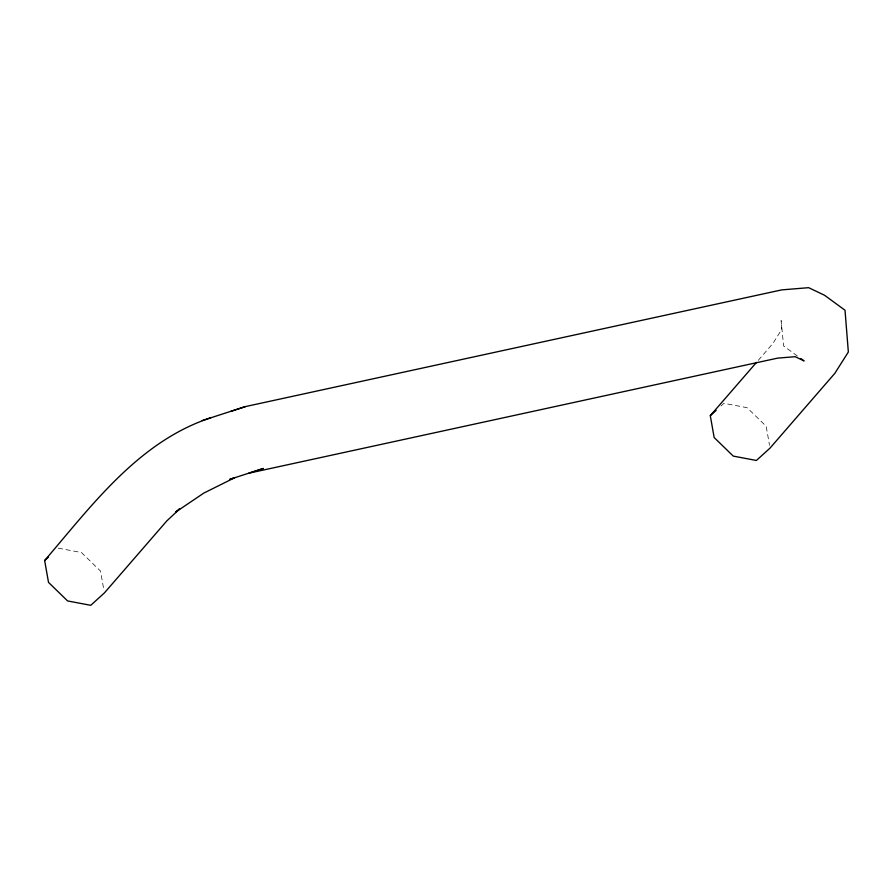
<?xml version="1.0" encoding="UTF-8"?>
<svg xmlns="http://www.w3.org/2000/svg" width="893" height="893" viewBox="0 0 893 893"><rect width="100%" height="100%" fill="white"/><g stroke="black" fill="none" stroke-linecap="round" stroke-linejoin="round"><path stroke-width="0.67" stroke-dasharray="4.46 3.35" d="M758.291 360.314L772.791 343.593L781.609 329.673L781.129 320.52L783.619 345.971L797.628 356.218M721.008 405.958L723.933 403.312L747.073 407.677L766.161 426.229L769.543 445.361M58.279 548.157L81.419 552.521L100.518 571.073L103.901 590.206"/><path stroke-width="1.34" d="M179.739 508.876L166.868 520.853L104.381 592.941L90.751 605.32L67.611 600.944L48.512 582.392L44.65 560.525C91.934 505.382 138.672 441.522 210.837 417.768M202.22 420.57L245.586 406.549L781.721 289.89L808.645 287.68L824.54 295.259L845.012 310.239L848.35 352.009L834.832 373.341L770.034 448.096L756.393 460.464L733.253 456.1L714.166 437.548L710.292 415.68L756.483 362.402M44.65 560.525L48.546 556.998M710.292 415.68L716.141 410.378M179.694 508.63L175.698 512.057L203.894 493.036L234.692 477.733L229.758 479.329L263.39 468.468L248.723 473.223L777.624 358.126L795.183 356.698L804.091 360.939L800.854 358.573M230.919 411.305L245.586 406.549"/></g></svg>
